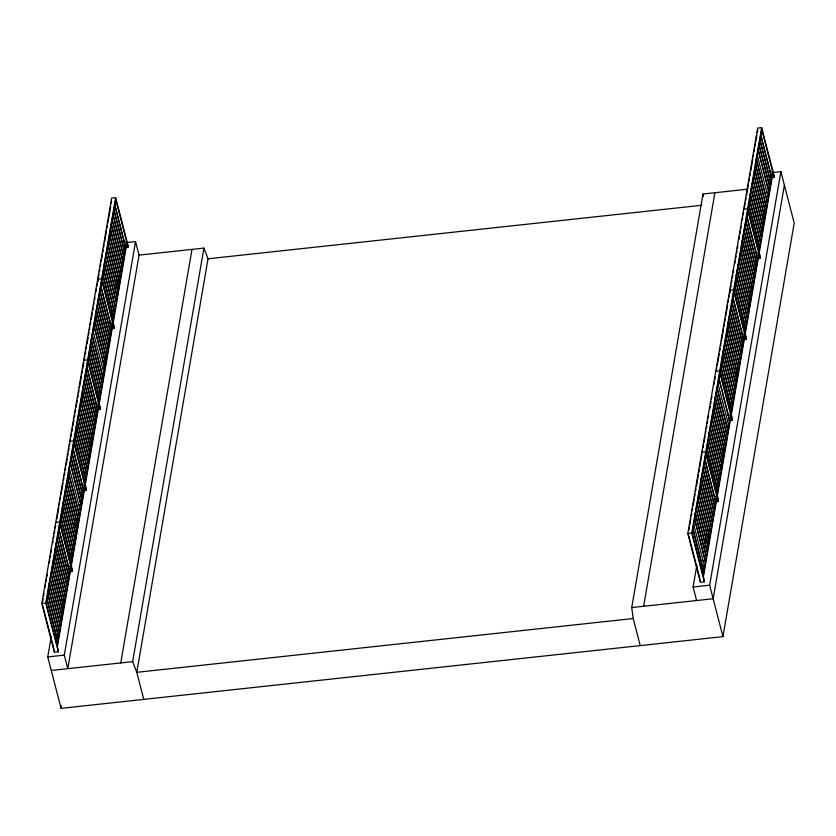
<?xml version="1.0" encoding="UTF-8"?>
<svg xmlns="http://www.w3.org/2000/svg" width="836" height="836" viewBox="0 0 836 836"><rect width="100%" height="100%" fill="white"/><g stroke="black" fill="none" stroke-linecap="round" stroke-linejoin="round"><path stroke-width="1.25" d="M70.214 571.74L72.199 571.521L71.081 567.195L57.391 646.656L58.374 651.798L54.403 652.226L41.8 603.508L111.658 198.069L115.629 197.641L128.232 246.369L128.086 247.174L126.1 247.393M42.657 601.209L43.106 598.649M43.545 596.089L43.984 593.518M45.092 587.112L45.531 584.552M45.97 581.992L46.419 579.421M46.858 576.861L47.297 574.301M49.282 562.764L49.732 560.204M50.17 557.633L50.609 555.073M51.048 552.512L51.498 549.942M52.595 543.536L53.044 540.976M53.483 538.415L53.922 535.845M54.361 533.284L54.81 530.724M55.249 528.153L55.688 525.593M56.858 518.842L58.844 507.306M59.283 504.745L59.722 502.185M60.171 499.614L60.61 497.054M61.049 494.494L63.034 482.957M63.484 480.397L63.923 477.826M64.362 475.266L64.8 472.706M65.25 470.145L65.689 467.575M66.128 465.015L67.235 458.609M67.674 456.038L68.113 453.478M68.562 450.917L69.001 448.357M69.44 445.787L69.879 443.226M70.161 441.607L70.6 439.036M71.05 436.476L71.488 433.915M71.927 431.355L72.366 428.784M72.816 426.224L73.913 419.818M74.362 417.248L74.801 414.687M75.24 412.127L75.679 409.556M76.128 406.996L77.225 400.59M77.675 398.03L78.114 395.459M78.553 392.899L78.992 390.339M79.441 387.768L81.426 376.242M81.865 373.671L82.304 371.111M82.754 368.551L83.851 362.134M84.352 359.24L84.802 356.669M85.241 354.109L85.68 351.548M86.118 348.978L86.568 346.417M87.007 343.857L88.114 337.451M88.553 334.881L88.992 332.32M89.431 329.76L89.88 327.19M90.319 324.629L90.758 322.069M91.197 319.498L92.305 313.092M92.744 310.532L93.193 307.972M93.632 305.401L94.071 302.841M94.51 300.281L94.959 297.71M96.056 291.304L96.506 288.744M96.945 286.184L97.384 283.613M98.105 279.433L98.993 274.302M99.432 271.742L99.871 269.182M100.31 266.611L100.759 264.051M101.198 261.49L102.305 255.074M102.744 252.514L103.183 249.954M103.622 247.393L104.072 244.823M104.51 242.262L106.496 230.726M106.935 228.165L107.384 225.605M107.823 223.034L110.697 206.377M111.136 203.817L111.575 201.246M58.374 651.798L45.771 603.069L115.629 197.641M69.242 467.867L80.162 510.085L77.957 510.326M92.911 330.523L103.831 372.751L101.616 372.992M773.258 172.498L780.897 171.662L794.2 223.097L722.941 636.635L61.049 708.353L47.746 656.929L51.289 636.374M54.403 652.226L53.42 647.085M57.632 640.836L46.785 598.21L57.632 640.836L55.427 641.076M58.489 635.872L47.642 593.246L58.489 635.872L56.284 636.112M59.346 630.908L48.498 588.272L59.346 630.908L57.141 631.149M60.202 625.945L49.345 583.309L60.202 625.945L57.997 626.185M61.059 620.97L50.202 578.345L61.059 620.97L58.854 621.211M61.916 616.007L51.059 573.381L61.916 616.007L59.701 616.247M62.763 611.043L51.916 568.407L62.763 611.043L60.558 611.283M63.62 606.079L52.772 563.443L63.62 606.079L61.415 606.319M64.477 601.105L53.629 558.479L64.477 601.105L62.272 601.345M65.333 596.141L54.486 553.505L65.333 596.141L63.128 596.381M66.19 591.177L55.343 548.541L66.19 591.177L63.985 591.418M64.842 586.444L67.12 585.806L56.2 543.578M67.904 581.239L57.047 538.614L67.904 581.239L65.699 581.48M68.761 576.276L57.903 533.64L68.761 576.276L66.556 576.516M69.618 571.312L58.76 528.676L69.618 571.312L67.402 571.552M71.603 559.754L60.756 517.118L71.603 559.754L69.398 559.995M72.46 554.79L61.613 512.154L72.46 554.79L70.255 555.031M73.317 549.827L62.47 507.191L73.317 549.827L71.112 550.057M74.174 544.853L63.317 502.227L74.174 544.853L71.969 545.093M75.031 539.889L64.173 497.253L75.031 539.889L72.826 540.129M75.888 534.925L65.03 492.289L75.888 534.925L73.672 535.165M76.734 529.951L65.887 487.325L76.734 529.951L74.529 530.191M77.591 524.987L66.744 482.362L77.591 524.987L74.289 525.342M78.448 520.023L67.601 477.387L78.448 520.023L75.146 520.379M79.305 515.06L68.458 472.424L79.305 515.06L75.992 515.415M80.162 510.085L78.03 509.918M81.019 505.122L70.172 462.496L81.019 505.122L78.814 505.362M81.876 500.158L71.018 457.522L81.876 500.158L79.671 500.398M82.733 495.194L71.875 452.558L82.733 495.194L80.528 495.424M83.59 490.22L72.732 447.594L83.59 490.22L81.374 490.46M83.37 478.903L85.648 478.265L74.728 436.037M84.227 473.939L86.505 473.301L75.585 431.073M85.084 468.975L87.362 468.327L76.442 426.099M85.941 464.011L88.208 463.363L77.288 421.135M86.798 459.037L89.065 458.4L78.145 416.171M87.644 454.073L89.922 453.425L79.002 411.207M88.501 449.11L90.779 448.462L79.859 406.233M91.563 443.906L80.716 401.27L91.563 443.906L89.358 444.146M92.42 438.931L81.573 396.306L92.42 438.931L90.215 439.172M93.277 433.968L82.43 391.342L93.277 433.968L91.072 434.208M94.134 429.004L83.287 386.368L94.134 429.004L91.929 429.244M94.99 424.04L84.143 381.404L94.99 424.04L92.786 424.28M95.847 419.066L84.99 376.44L95.847 419.066L93.642 419.306M96.704 414.102L85.847 371.477L96.704 414.102L94.499 414.342M97.561 409.138L86.704 366.502L97.561 409.138L95.346 409.379M99.547 397.581L88.7 354.955L99.547 397.581L97.342 397.821M100.404 392.617L89.556 349.981L100.404 392.617L98.199 392.857M101.26 387.653L90.413 345.017L101.26 387.653L99.056 387.883M102.117 382.679L91.26 340.053L102.117 382.679L99.912 382.919M102.974 377.715L92.117 335.079L102.974 377.715L100.769 377.956M103.831 372.751L101.689 372.584M104.678 367.788L93.831 325.152L104.678 367.788L102.473 368.018M103.33 363.054L105.608 362.406L94.687 320.188M104.186 358.09L106.465 357.442L95.544 315.214M105.043 353.126L107.322 352.478L96.401 310.25M105.9 348.152L108.178 347.515L97.258 305.286M106.757 343.188L109.035 342.541L98.115 300.323M107.614 338.225L109.882 337.577L98.962 295.348M108.471 333.261L110.739 332.613L99.818 290.385M109.317 328.287L111.596 327.649L100.675 285.421M113.518 316.499L102.671 273.863L113.518 316.499L111.313 316.74M114.375 311.525L103.528 268.899L114.375 311.525L111.063 311.891M115.232 306.561L104.385 263.936L115.232 306.561L111.919 306.916M112.776 301.953L116.152 301.19M113.633 296.989L117.009 296.226M114.49 292.025L117.866 291.262M118.649 286.696L107.802 244.06L118.649 286.696L115.347 287.051M119.506 281.732L108.659 239.096L119.506 281.732L116.204 282.087M120.363 276.768L109.516 234.132L120.363 276.768L117.061 277.124M121.22 271.794L110.373 229.168L121.22 271.794L117.907 272.16M122.077 266.83L111.23 224.194L122.077 266.83L119.872 267.071M122.934 261.867L112.087 219.231L122.934 261.867L120.729 262.107M123.791 256.892L112.933 214.267L123.791 256.892L121.586 257.133M124.648 251.929L113.79 209.303L124.648 251.929L122.443 252.169M125.504 246.965L114.647 204.329L125.504 246.965L123.289 247.205M70.799 566.108L57.109 645.57L46.189 603.341L59.878 523.879L70.799 566.108L67.82 566.432M84.77 485.026L71.081 564.488L60.161 522.26L73.85 442.798L84.77 485.026L81.792 485.34M98.742 403.934L85.053 483.396L74.132 441.178L87.822 361.706L98.742 403.934L95.764 404.258M112.714 322.853L99.024 402.315L88.104 360.086L101.793 280.624L112.714 322.853L109.735 323.177M126.685 241.761L112.996 321.223L102.076 279.005L115.765 199.532L126.685 241.761L123.707 242.085M72.199 571.521L71.363 565.564L85.053 486.103L86.171 490.439L84.185 490.648M86.171 490.439L85.335 484.483L99.024 405.021L100.142 409.347L97.164 409.671M100.142 409.347L99.306 403.401L112.996 323.929L114.114 328.266L111.136 328.59M114.114 328.266L113.278 322.309L126.967 242.848L128.086 247.174M135.547 241.594L139.048 255.126L67.789 668.664L64.288 655.131L135.547 241.594L126.633 242.555M61.049 708.353L61.488 705.793M120.739 662.927L191.998 249.389M143.782 699.387L136.78 672.322L132.663 661.642L203.911 248.104L139.048 255.126M203.911 248.104L208.039 258.784L136.78 672.322L633.207 618.535L640.209 645.601M633.207 618.535L631.734 607.563L702.982 194.025L747.185 189.229M643.647 606.267L714.895 192.729M716.233 501.736L718.218 501.527L717.1 497.19L703.41 576.652L704.382 581.793L700.411 582.232L687.819 533.504L757.667 128.075L761.648 127.647L774.24 176.365L774.105 177.18L772.119 177.389M688.895 529.93L689.334 527.37M689.784 524.809L690.881 518.393M691.33 515.833L691.769 513.273M692.208 510.702L692.647 508.142M693.096 505.581L694.193 499.176M694.643 496.605L695.082 494.045M695.521 491.484L695.96 488.914M696.409 486.353L698.394 474.817M698.833 472.256L699.272 469.696M699.722 467.125L701.927 454.314M702.209 452.694L702.648 450.123M703.086 447.563L703.525 445.003M703.975 442.443L705.072 436.026M705.521 433.466L705.96 430.906M706.399 428.335L706.838 425.775M707.287 423.215L707.726 420.644M708.165 418.084L708.615 415.523M709.712 409.117L710.151 406.547M710.6 403.987L711.039 401.426M711.478 398.856L711.927 396.295M713.913 384.759L714.352 382.198M714.79 379.638L715.24 377.067M716.4 370.327L716.839 367.756M717.278 365.196L719.273 353.659M719.712 351.099L720.151 348.539M720.59 345.968L721.04 343.408M721.478 340.848L723.464 329.311M723.903 326.751L724.352 324.18M724.791 321.62L725.23 319.059M725.669 316.489L727.665 304.952M728.104 302.392L728.543 299.831M728.982 297.271L729.431 294.7M730.591 287.95L731.03 285.389M731.469 282.829L731.918 280.269M732.357 277.698L732.796 275.138M733.245 272.578L733.684 270.007M734.781 263.601L735.231 261.041M735.67 258.481L736.108 255.91M736.558 253.35L736.997 250.79M737.436 248.219L737.875 245.659M738.982 239.253L739.421 236.692M739.87 234.122L740.309 231.562M740.748 229.001L741.187 226.431M742.295 220.025L742.734 217.464M743.183 214.894L743.622 212.334M744.124 209.428L745.221 203.023M745.67 200.462L746.109 197.892M746.548 195.331L748.533 183.795M748.983 181.234L749.422 178.674M749.861 176.103L750.3 173.543M750.749 170.983L752.734 159.446M753.173 156.886L753.612 154.315M754.062 151.755L754.5 149.195M754.939 146.634L755.378 144.064M755.828 141.503L756.925 135.098M757.374 132.527L757.813 129.967M704.382 581.793L691.79 533.075L761.648 127.647M693.514 523.66L704.434 565.878L702.23 566.118M717.758 382.972L728.678 425.2L726.474 425.44M757.102 154.608L768.023 196.836L765.818 197.077M696.597 600.53L693.096 586.997L696.858 565.167M700.411 582.232L699.439 577.091M703.588 570.852L692.73 528.216L703.588 570.852L701.373 571.092M704.434 565.878L702.303 565.711M705.291 560.914L694.444 518.289L705.291 560.914L703.086 561.155M706.148 555.95L695.301 513.314L706.148 555.95L703.943 556.191M707.005 550.987L696.158 508.351L707.005 550.987L704.8 551.217M707.862 546.012L697.015 503.387L707.862 546.012L705.657 546.253M708.719 541.049L697.872 498.413L708.719 541.049L706.514 541.289M709.576 536.085L698.718 493.449L709.576 536.085L707.371 536.325M710.433 531.121L699.575 488.485L710.433 531.121L708.228 531.351M711.29 526.147L700.432 483.521L711.29 526.147L709.074 526.387M712.147 521.183L701.289 478.547L712.147 521.183L709.931 521.424M712.993 516.22L702.146 473.584L712.993 516.22L710.788 516.46M713.85 511.245L703.003 468.62L713.85 511.245L711.645 511.486M714.707 506.282L703.86 463.656L714.707 506.282L712.502 506.522M715.564 501.318L704.717 458.682L715.564 501.318L713.359 501.558M715.344 490L717.622 489.353L706.702 447.135M716.201 485.037L718.479 484.389L707.559 442.16M717.058 480.073L719.336 479.425L708.416 437.197M717.915 475.099L720.193 474.461L709.273 432.233M718.772 470.135L721.05 469.487L710.13 427.269M719.629 465.171L721.907 464.523L710.987 422.295M720.486 460.197L722.764 459.56L711.844 417.331M721.343 455.233L723.621 454.596L712.69 412.367M722.199 450.27L724.467 449.622L713.547 407.393M725.261 445.065L714.404 402.43L725.261 445.065L723.046 445.306M726.108 440.102L715.261 397.466L726.108 440.102L723.903 440.332M726.965 435.128L716.118 392.502L726.965 435.128L724.76 435.368M727.822 430.164L716.974 387.528L727.822 430.164L725.617 430.404M729.535 420.226L718.688 377.6L729.535 420.226L727.33 420.466M731.531 408.679L720.674 366.043L731.531 408.679L729.316 408.919M732.378 403.704L721.531 361.079L732.378 403.704L730.173 403.945M733.235 398.741L722.388 356.115L733.235 398.741L731.03 398.981M734.092 393.777L723.245 351.141L734.092 393.777L731.887 394.017M732.744 389.053L735.022 388.406L724.101 346.177M733.6 384.079L735.879 383.442L724.958 341.213M734.457 379.116L736.735 378.468L725.815 336.25M737.519 373.911L726.662 331.275L737.519 373.911L735.314 374.152M738.376 368.948L727.519 326.312L738.376 368.948L736.171 369.188M739.233 363.974L728.375 321.348L739.233 363.974L737.018 364.214M737.875 359.25L740.153 358.602L729.556 317.617M738.731 354.286L741.01 353.638L730.089 311.41M739.588 349.312L741.866 348.675L730.946 306.446M740.445 344.348L742.723 343.7L731.803 301.482M741.302 339.385L743.58 338.737L732.66 296.508M745.503 327.587L734.645 284.961L745.503 327.587L743.288 327.827M746.349 322.623L735.502 279.987L746.349 322.623L744.144 322.863M747.206 317.659L736.359 275.023L747.206 317.659L745.001 317.899M748.063 312.695L737.216 270.059L748.063 312.695L744.761 313.051M748.92 307.721L738.073 265.096L748.92 307.721L745.607 308.087M749.777 302.757L738.93 260.121L749.777 302.757L747.572 302.998M750.634 297.794L739.787 255.158L750.634 297.794L748.429 298.034M751.491 292.819L740.633 250.194L751.491 292.819L749.286 293.06M752.348 287.856L741.49 245.23L752.348 287.856L750.143 288.096M753.205 282.892L742.347 240.256L753.205 282.892L750.989 283.132M754.051 277.928L743.204 235.292L754.051 277.928L751.846 278.169M754.908 272.954L744.061 230.328L754.908 272.954L752.703 273.194M755.765 267.99L744.918 225.365L755.765 267.99L753.56 268.231M756.622 263.026L745.775 220.391L756.622 263.026L754.417 263.267M757.479 258.063L746.632 215.427L757.479 258.063L755.274 258.293M757.259 246.745L759.537 246.097L748.617 203.869M758.116 241.771L760.394 241.134L749.474 198.905M758.973 236.807L761.251 236.17L750.331 193.942M762.035 231.603L751.188 188.967L762.035 231.603L759.83 231.844M762.892 226.64L752.045 184.004L762.892 226.64L760.687 226.88M763.749 221.676L752.902 179.04L763.749 221.676L761.544 221.906M764.606 216.702L753.758 174.076L764.606 216.702L762.401 216.942M765.462 211.738L754.605 169.102L765.462 211.738L763.258 211.978M766.319 206.774L755.462 164.138L766.319 206.774L764.114 207.014M767.176 201.8L756.319 159.174L767.176 201.8L764.961 202.04M768.88 191.872L758.033 149.236L768.88 191.872L766.675 192.113M769.737 186.909L758.889 144.273L769.737 186.909L767.532 187.149M770.593 181.934L759.746 139.309L770.593 181.934L768.388 182.175M771.45 176.971L760.603 134.345L771.45 176.971L769.245 177.211M716.818 496.114L703.128 575.576L692.208 533.347L705.897 453.885L716.818 496.114L714.832 496.323M730.789 415.022L717.1 494.484L706.18 452.266L719.869 372.793L730.789 415.022L727.811 415.346M744.761 333.94L731.072 413.402L720.151 371.174L733.841 291.712L744.761 333.94L741.783 334.254M758.733 252.848L745.043 332.31L734.123 290.092L747.812 210.62L758.733 252.848L755.754 253.172M772.704 171.767L759.015 251.228L748.095 209L761.784 129.538L772.704 171.767L769.726 172.091M718.218 501.527L717.382 495.57L731.072 416.109L732.19 420.435L729.211 420.759M732.19 420.435L731.354 414.478L745.043 335.017L746.161 339.353L743.183 339.677M746.161 339.353L745.325 333.397L759.015 253.935L760.133 258.261L758.147 258.481M760.133 258.261L759.297 252.315L772.986 172.843L774.105 177.18M722.941 636.635L709.649 585.21L780.897 171.662M784.398 185.205L713.15 598.743L631.734 607.563M121.648 256.736L123.853 256.495M120.792 261.699L123.007 261.459M119.945 266.663L122.15 266.423M208.039 258.784L701.874 205.269M119.088 271.627L121.293 271.386M118.231 276.601L120.436 276.361M764.177 206.607L766.382 206.367M743.695 209.157L747.677 208.728L760.269 257.457M117.374 281.565L119.579 281.324M763.32 211.571L765.525 211.33M116.517 286.529L118.722 286.288M762.463 216.534L764.679 216.294M761.617 221.509L763.822 221.268M760.76 226.472L762.965 226.232M759.903 231.436L762.108 231.196M759.046 236.4L761.251 236.17M758.189 241.374L760.394 241.134M757.332 246.338L759.537 246.097M107.677 337.817L109.882 337.577M106.82 342.781L109.035 342.541M105.973 347.755L108.178 347.515M105.117 352.719L107.322 352.478M104.26 357.683L106.465 357.442M750.205 287.688L752.41 287.448M83.715 360.243L87.686 359.814L100.289 408.543M103.403 362.646L105.608 362.406M749.349 292.663L751.554 292.422M102.546 367.621L104.751 367.38M748.492 297.626L750.707 297.386M747.645 302.59L749.85 302.35M100.832 377.548L103.037 377.308M746.788 307.554L748.993 307.314M745.931 312.528L748.136 312.288M745.075 317.492L747.279 317.252M94.562 413.935L96.767 413.695M93.705 418.899L95.91 418.669M92.848 423.873L95.064 423.633M92.002 428.837L94.207 428.596M91.145 433.8L93.35 433.56M90.288 438.775L92.493 438.534M69.743 441.335L73.714 440.906L86.317 489.624M715.762 371.33L719.733 370.902L732.326 419.63M89.431 443.738L91.636 443.498M735.377 373.744L737.582 373.504M88.574 448.702L90.779 448.462M734.52 378.708L736.735 378.468M87.717 453.666L89.922 453.425M733.674 383.682L735.879 383.442M86.86 458.64L89.065 458.4M732.817 388.646L735.022 388.406M731.96 393.61L734.165 393.369M731.103 398.573L733.308 398.333M80.59 495.027L82.795 494.787M79.733 499.991L81.949 499.75M78.877 504.954L81.092 504.714M77.173 514.892L79.378 514.652M723.119 444.898L725.324 444.658M76.316 519.856L78.521 519.616M722.262 449.862L724.467 449.622M55.772 522.416L59.743 521.988L72.345 570.706M701.791 452.422L705.762 451.994L718.354 500.712M75.459 524.82L77.664 524.58M721.405 454.826L723.621 454.596M74.603 529.794L76.807 529.554M720.548 459.8L722.764 459.56M719.702 464.764L721.907 464.523M718.845 469.727L721.05 469.487M717.988 474.691L720.193 474.461M717.131 479.665L719.336 479.425M716.274 484.629L718.479 484.389M715.417 489.593L717.622 489.353M65.762 581.072L67.977 580.832M64.905 586.046L67.12 585.806M64.058 591.01L66.263 590.77M63.202 595.974L65.407 595.734M62.345 600.938L64.55 600.708M708.291 530.954L710.495 530.714M41.8 603.508L45.771 603.069M687.819 533.504L691.79 533.075M61.488 605.912L63.693 605.672M706.336 536.033L709.649 535.677M60.631 610.876L62.836 610.635M705.48 541.007L708.792 540.641M704.623 545.971L707.935 545.615M704.873 550.819L707.078 550.579M704.016 555.783L706.221 555.543M703.16 560.747L705.365 560.507M701.446 570.685L703.651 570.445M47.746 656.929L64.288 655.131M693.096 586.997L709.649 585.21M51.247 670.462L132.663 661.642M750.258 194.349L761.178 236.567M749.401 199.313L760.321 241.541M748.554 204.277L759.475 246.505M746.297 338.538L733.705 289.82L729.734 290.249L730.371 292.746M732.587 296.916L743.507 339.144M731.73 301.88L742.65 344.108M730.873 306.854L741.793 349.082M730.016 311.818L740.936 354.046M729.159 316.781L740.079 359.01M725.742 336.647L736.662 378.875M724.885 341.621L735.805 383.839M724.028 346.585L734.948 388.813M713.484 407.801L724.404 450.029M712.627 412.775L723.548 454.993M711.77 417.739L722.691 459.967M710.913 422.702L721.834 464.931M710.057 427.666L720.977 469.895M709.2 432.64L720.12 474.858M708.667 438.848L719.263 479.833M707.81 443.811L718.406 484.796M706.639 447.532L717.56 489.76M688.237 533.776L699.157 576.004M117.542 290.019L106.945 249.034L117.803 291.659M116.695 294.983L106.088 253.998L116.946 296.634M115.838 299.946L105.231 258.961L116.089 301.597M114.26 327.451L101.658 278.733L97.687 279.161L98.334 281.659M100.613 285.828L111.533 328.046M99.756 290.792L110.676 333.021M98.899 295.756L109.819 337.984M98.042 300.72L108.962 342.948M97.185 305.694L108.105 347.912M96.328 310.658L107.248 352.886M95.471 315.621L106.391 357.85M94.614 320.585L105.535 362.814M79.786 406.641L90.706 448.869M78.939 411.605L89.86 453.833M78.082 416.579L89.003 458.807M77.225 421.543L88.146 463.771M76.369 426.506L87.289 468.735M75.512 431.48L86.432 473.698M74.655 436.444L85.575 478.673M56.127 543.985L67.047 586.214M42.542 605.013L53.138 645.998M702.982 194.025L703.316 196.46"/></g></svg>
